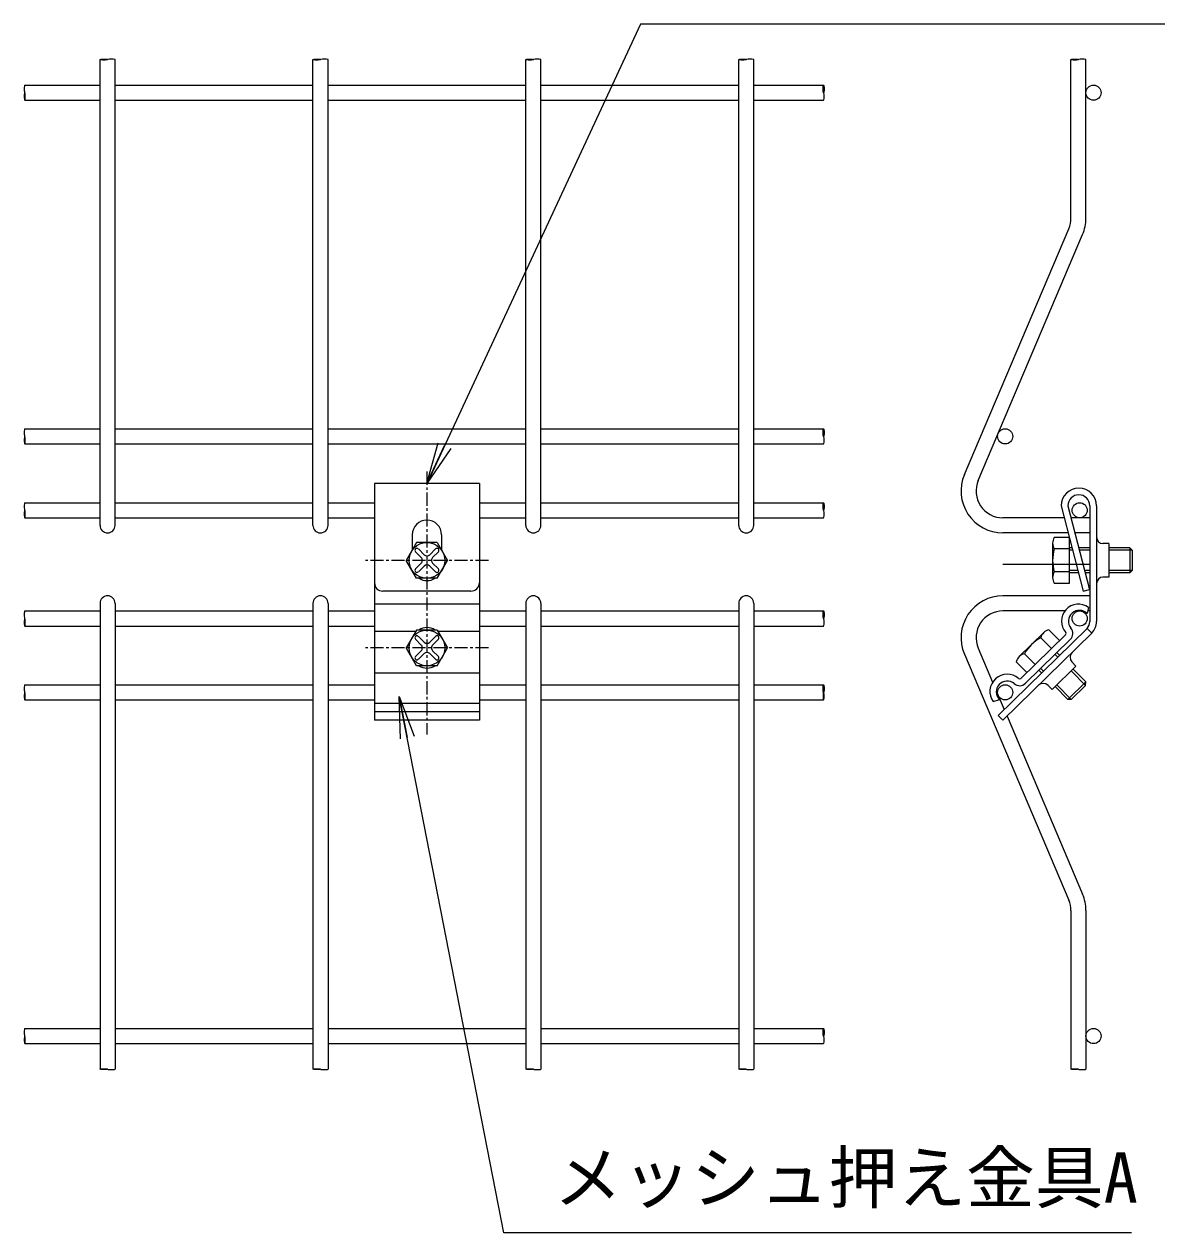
# Model space of a CAD drawing. Units: millimetres, scale not verified. Extents: x -4200 to 4200, y -2970 to 2970.
# Drawn here: x 1040 to 2120, y -218 to 936 of the extents above; entities that cross this region are included whole.
import ezdxf
from ezdxf.enums import TextEntityAlignment as Align

# ---------------------------------------------------------------- set-up
doc = ezdxf.new("R2010")
doc.units = ezdxf.units.MM
doc.header["$LTSCALE"] = 10
doc.linetypes.add('USER1', pattern=[2, 1.25, -0.25, 0.25, -0.25])
doc.linetypes.add('USER2', pattern=[0.375, 0.25, -0.125])
for name, color, linetype, lineweight in [('0-2_D-BMK', 2, 'USER1', 13), ('0-3_D-STR2', 7, 'Continuous', 9), ('0-5_0', 7, 'Continuous', 25), ('0-7_D-STR-TXT', 7, 'Continuous', 13), ('0-8_D-STR3', 3, 'Continuous', 13)]:
    doc.layers.add(name, color=color, linetype=linetype, lineweight=lineweight)
doc.styles.add('ＭＳ ゴシック', font='')
doc.styles.get('ＭＳ ゴシック').set_extended_font_data('MS Gothic')

# ---------------------------------------------------------------- blocks, each defined once
blk = doc.blocks.new('_OPEN')
at = {"layer": '0-5_0'}
blk.add_line((0, 0), (-10, 0), dxfattribs=at)
blk.add_lwpolyline([(-10, 1.667), (0, 0), (-10, -1.667)], dxfattribs=at)

msp = doc.modelspace()

# ---------------------------------------------------------------- linework, layer by layer
at = {"layer": '0-2_D-BMK'}
for p, q in [((1424.06, 508.67), (1424.06, 257.86)), ((1482.74, 424), (1365.37, 424)), ((1482.74, 340.54), (1365.37, 340.54))]:
    msp.add_line(p, q, dxfattribs=at)
at = {"layer": '0-3_D-STR2'}
for p, q in [((1112.24, 457.4), (1112.24, 901.75)), ((1126.64, 457.4), (1126.64, 901.75)), ((1315.32, 457.4), (1315.32, 901.75)), ((1329.72, 457.4), (1329.72, 901.75)), ((1518.4, 457.4), (1518.4, 901.75)), ((1532.8, 457.4), (1532.8, 901.75)), ((1721.48, 457.4), (1721.48, 901.75)), ((1735.88, 457.4), (1735.88, 901.75)), ((2038.33, 750.44), (2038.33, 901.75)), ((2052.73, 750.44), (2052.73, 901.75)), ((1040.42, 877.4), (1112.24, 877.4)), ((1126.64, 877.4), (1315.32, 877.4)), ((1329.72, 877.4), (1518.4, 877.4)), ((1532.8, 877.4), (1721.48, 877.4)), ((1735.88, 877.4), (1802.43, 877.4)), ((1040.42, 863), (1112.24, 863)), ((1126.64, 863), (1315.32, 863)), ((1329.72, 863), (1518.4, 863)), ((1532.8, 863), (1721.48, 863)), ((1735.88, 863), (1802.43, 863)), ((1936.71, 505.82), (2036.29, 740.43)), ((1949.96, 500.2), (2049.55, 734.81)), ((1040.42, 549.5), (1112.24, 549.5)), ((1126.64, 549.5), (1315.32, 549.5)), ((1329.72, 549.5), (1518.4, 549.5)), ((1532.8, 549.5), (1721.48, 549.5)), ((1735.88, 549.5), (1802.43, 549.5)), ((1040.42, 535.1), (1112.24, 535.1)), ((1126.64, 535.1), (1315.32, 535.1)), ((1329.72, 535.1), (1518.4, 535.1)), ((1532.8, 535.1), (1721.48, 535.1)), ((1735.88, 535.1), (1802.43, 535.1)), ((1040.42, 479), (1112.24, 479)), ((1126.64, 479), (1315.32, 479)), ((1329.72, 479), (1374.06, 479)), ((1474.06, 479), (1518.4, 479)), ((1532.8, 479), (1721.48, 479)), ((1735.88, 479), (1802.43, 479)), ((2029.14, 476.16), (2050.02, 394.64)), ((2035.54, 476.16), (2056.03, 396.18)), ((2056.34, 476.16), (2056.34, 365.47)), ((2062.74, 476.16), (2062.74, 365.56)), ((1040.42, 464.6), (1112.24, 464.6)), ((1126.64, 464.6), (1315.32, 464.6)), ((1329.72, 464.6), (1374.06, 464.6)), ((1474.06, 464.6), (1518.4, 464.6)), ((1532.8, 464.6), (1721.48, 464.6)), ((1735.88, 464.6), (1802.43, 464.6)), ((2032.1, 464.6), (1973.53, 464.6)), ((2056.34, 464.6), (2038.5, 464.6)), ((2035.79, 450.2), (1973.53, 450.2)), ((2056.34, 450.2), (2042.19, 450.2)), ((2036.92, 402.19), (2036.92, 445.8)), ((2056.34, 420.2), (1973.53, 420.2)), ((2050.02, 394.64), (2056.03, 396.18)), ((1112.24, 383), (1112.24, -61.36)), ((1126.64, 383), (1126.64, -61.36)), ((1315.32, 383), (1315.32, -61.36)), ((1329.72, 383), (1329.72, -61.36)), ((1518.4, 383), (1518.4, -61.36)), ((1532.8, 383), (1532.8, -61.36)), ((1721.48, 383), (1721.48, -61.36)), ((1735.88, 383), (1735.88, -61.36)), ((2056.34, 390.2), (1973.53, 390.2)), ((1040.42, 375.8), (1112.24, 375.8)), ((1126.64, 375.8), (1315.32, 375.8)), ((1329.72, 375.8), (1374.06, 375.8)), ((1474.06, 375.8), (1518.4, 375.8)), ((1532.8, 375.8), (1721.48, 375.8)), ((1735.88, 375.8), (1802.43, 375.8)), ((2032.65, 375.8), (1973.53, 375.8)), ((2049.74, 375.8), (2043.06, 375.8)), ((2049.74, 375.8), (2043.06, 375.8)), ((2055.18, 379.07), (2053.83, 373.22)), ((2056.34, 375.8), (2054.42, 375.8)), ((1040.42, 361.4), (1112.24, 361.4)), ((1126.64, 361.4), (1315.32, 361.4)), ((1329.72, 361.4), (1374.06, 361.4)), ((1474.06, 361.4), (1518.4, 361.4)), ((1532.8, 361.4), (1721.48, 361.4)), ((1735.88, 361.4), (1802.43, 361.4)), ((2053.72, 359.12), (1968.94, 276.07)), ((2053.72, 359.12), (2058.29, 354.64)), ((2058.29, 354.64), (1973.42, 271.49)), ((1990.63, 311.31), (2033.31, 353.12)), ((1995.11, 306.74), (2037.79, 348.55)), ((1936.71, 334.57), (2036.29, 99.96)), ((1949.96, 340.19), (1963.68, 307.88)), ((1040.42, 305.29), (1112.24, 305.29)), ((1126.64, 305.29), (1315.32, 305.29)), ((1329.72, 305.29), (1374.06, 305.29)), ((1474.06, 305.29), (1518.4, 305.29)), ((1532.8, 305.29), (1721.48, 305.29)), ((1735.88, 305.29), (1802.43, 305.29)), ((1802.43, 290.89), (1802.43, 305.29)), ((1040.42, 290.89), (1112.24, 290.89)), ((1126.64, 290.89), (1315.32, 290.89)), ((1329.72, 290.89), (1374.06, 290.89)), ((1474.06, 290.89), (1518.4, 290.89)), ((1532.8, 290.89), (1721.48, 290.89)), ((1735.88, 290.89), (1802.43, 290.89)), ((1964.11, 289.24), (1970.11, 291.21)), ((1967.2, 299.59), (1974.76, 281.77)), ((1968.94, 276.07), (1973.42, 271.49)), ((1977.45, 275.44), (2049.55, 105.58)), ((2038.33, 89.96), (2038.33, -61.36)), ((2052.73, 89.96), (2052.73, -61.36)), ((1040.42, -22.6), (1112.24, -22.6)), ((1126.64, -22.6), (1315.32, -22.6)), ((1329.72, -22.6), (1518.4, -22.6)), ((1532.8, -22.6), (1721.48, -22.6)), ((1735.88, -22.6), (1802.43, -22.6)), ((1040.42, -37), (1112.24, -37)), ((1126.64, -37), (1315.32, -37)), ((1329.72, -37), (1518.4, -37)), ((1532.8, -37), (1721.48, -37)), ((1735.88, -37), (1802.43, -37))]:
    msp.add_line(p, q, dxfattribs=at)
for centre in [(2059.93, 870.2), (1975.66, 542.3), (2046.73, 471.8), (2046.73, 368.6), (1975.66, 298.09), (2059.93, -29.8)]:
    msp.add_circle(centre, 7.2, dxfattribs=at)
for centre, radius, start, end in [((2012.73, 750.44), 25.6, 337, 0), ((2012.73, 750.44), 40, 337, 0), ((1973.53, 490.2), 40, 157, 270), ((1973.53, 490.2), 25.6, 157, 270), ((2045.94, 476.16), 16.8, 0, 180), ((2045.94, 476.16), 10.4, 0, 180), ((1119.44, 457.4), 7.2, 180, 0), ((1322.52, 457.4), 7.2, 180, 0), ((1525.6, 457.4), 7.2, 180, 0), ((1728.68, 457.4), 7.2, 180, 0), ((2069.15, 446.38), 6.4, 180, 270), ((2069.15, 401.62), 6.4, 90, 180), ((1119.44, 383), 7.2, 0, 180), ((1322.52, 383), 7.2, 0, 180), ((1525.6, 383), 7.2, 0, 180), ((1728.68, 383), 7.2, 0, 180), ((1973.53, 350.2), 40, 90, 203), ((2045.58, 366.01), 16.21, 53.68647, 221.43997), ((1973.53, 350.2), 25.6, 90, 203), ((2046.4, 365.95), 10.4, 44.409, 219.42046), ((2032.19, 354.26), 8, 314.409, 39.42046), ((2047.14, 365.56), 9.2, 315.6, 0), ((2047.14, 365.56), 15.6, 315.6, 0), ((2032.19, 354.26), 1.6, 314.409, 39.42046), ((2043.91, 331.59), 6.4, 134.409, 224.409), ((1977.53, 298.87), 16.52, 48.50138, 215.66553), ((1977.54, 298.49), 10.4, 49.39754, 224.409), ((1989.51, 312.46), 8, 229.39754, 314.409), ((1989.51, 312.46), 1.6, 229.39754, 314.409), ((2011.94, 300.27), 6.4, 44.409, 134.409), ((2012.73, 89.96), 40, 0, 23), ((2012.73, 89.96), 25.6, 0, 23)]:
    msp.add_arc(centre, radius, start, end, dxfattribs=at)
for centre, major_axis, ratio in [((1115.84, 901.75), (-3.6, 0), 0.114898), ((1318.92, 901.75), (-3.6, 0), 0.114898), ((1522, 901.75), (-3.6, 0), 0.114898), ((1725.08, 901.75), (-3.6, 0), 0.114898), ((2041.93, 901.75), (-3.6, 0), 0.114898), ((1802.43, 873.79), (0, 3.6), 0.143611), ((1802.41, 545.9), (0, 3.6), 0.143611), ((1802.43, 475.39), (0, 3.6), 0.143611), ((1802.43, 372.2), (0, 3.6), 0.143611), ((1802.43, 301.69), (0, 3.6), 0.143611), ((1802.43, -26.2), (0, 3.6), 0.143611), ((1115.84, -61.36), (-3.6, 0), 0.114898), ((1318.92, -61.36), (-3.6, 0), 0.114898), ((1522, -61.36), (-3.6, 0), 0.114898), ((1725.08, -61.36), (-3.6, 0), 0.114898), ((2041.93, -61.36), (-3.6, 0), 0.114898)]:
    msp.add_ellipse(centre, major_axis=major_axis, ratio=ratio, dxfattribs=at)
for centre, major_axis, ratio, start_param, end_param in [((1123.04, 901.75), (3.6, 0), 0.114898, 6.2830864, 9.4247776), ((1326.12, 901.75), (3.6, 0), 0.114898, 6.2830864, 9.4247776), ((1529.2, 901.75), (3.6, 0), 0.114898, 6.2830864, 9.4247776), ((1732.28, 901.75), (3.6, 0), 0.114898, 6.2830864, 9.4247776), ((2049.13, 901.75), (3.6, 0), 0.114898, 6.2830864, 9.4247776), ((1040.42, 873.8), (0, 3.6), 0.143611, 0.0001986, 3.1417912), ((1040.42, 866.6), (0, -3.6), 0.143611, 3.1417912, 9.424778), ((1802.43, 874.69), (0, 4.5), 0.114889, 3.1414934, 3.1415927), ((1802.43, 866.59), (0, 3.6), 0.143611, 3.141513, 6.2832251), ((1040.42, 545.9), (0, 3.6), 0.143611, 0.0001986, 3.1417912), ((1040.42, 538.7), (0, -3.6), 0.143611, 3.1417912, 9.424778), ((1802.41, 546.8), (0, 4.5), 0.114889, 3.1414934, 3.1415927), ((1802.41, 538.7), (0, 3.6), 0.143611, 3.141513, 6.2832251), ((1040.42, 475.4), (0, 3.6), 0.143611, 0.0001986, 3.1417912), ((1040.42, 468.2), (0, -3.6), 0.143611, 3.1417912, 9.424778), ((1802.43, 476.29), (0, 4.5), 0.114889, 3.1414934, 3.1415927), ((1802.43, 468.19), (0, 3.6), 0.143611, 3.141513, 6.2832251), ((1040.42, 372.2), (0, 3.6), 0.143611, 0.0001986, 3.1417912), ((1040.42, 365), (0, -3.6), 0.143611, 3.1417912, 9.424778), ((1802.43, 373.1), (0, 4.5), 0.114889, 3.1414934, 3.1415927), ((1802.43, 365), (0, 3.6), 0.143611, 3.141513, 6.2832251), ((1040.42, 301.69), (0, 3.6), 0.143611, 0.0001986, 3.1417912), ((1040.42, 294.49), (0, -3.6), 0.143611, 3.1417912, 9.424778), ((1802.43, 294.49), (0, 3.6), 0.143611, 3.141513, 6.2832251), ((1040.42, -26.2), (0, 3.6), 0.143611, 0.0001986, 3.1417912), ((1040.42, -33.4), (0, -3.6), 0.143611, 3.1417912, 9.424778), ((1802.43, -33.4), (0, 3.6), 0.143611, 3.141513, 6.2832251), ((1123.04, -61.36), (3.6, 0), 0.114898, 3.141593, 6.2832842), ((1326.12, -61.36), (3.6, 0), 0.114898, 3.141593, 6.2832842), ((1529.2, -61.36), (3.6, 0), 0.114898, 3.141593, 6.2832842), ((1732.28, -61.36), (3.6, 0), 0.114898, 3.141593, 6.2832842), ((2049.13, -61.36), (3.6, 0), 0.114898, 3.141593, 6.2832842)]:
    msp.add_ellipse(centre, major_axis=major_axis, ratio=ratio, start_param=start_param, end_param=end_param, dxfattribs=at)
at = {"layer": '0-7_D-STR-TXT'}
for points in [[(2260.32, 935.55), (1627.67, 935.55), (1424.9, 499.01)], [(2096.11, -217.52), (1497.47, -217.52), (1398.02, 292.22)]]:
    msp.add_lwpolyline(points, dxfattribs=at)
at = {"layer": '0-8_D-STR3'}
for p, q in [((1374.06, 497.2), (1374.06, 271.49)), ((1474.06, 497.2), (1374.06, 497.2)), ((1474.06, 497.2), (1474.06, 271.49)), ((1414.22, 441.03), (1404.38, 424)), ((1410.06, 448.42), (1410.06, 433.82)), ((1433.89, 441.03), (1414.22, 441.03)), ((1433.89, 441.03), (1443.73, 424)), ((1438.06, 448.42), (1438.06, 433.82)), ((2020.92, 440.35), (2020.92, 407.64)), ((2036.92, 445.8), (2022.38, 445.8)), ((2074.62, 439.99), (2068.79, 439.99)), ((2074.62, 439.99), (2074.62, 408.01)), ((1413.14, 432.18), (1418.6, 426.73)), ((1415.87, 434.91), (1421.33, 429.45)), ((1432.25, 434.91), (1426.79, 429.45)), ((1434.98, 432.18), (1429.52, 426.73)), ((2036.92, 434.9), (2022.38, 434.9)), ((2039.43, 436), (2036.92, 436)), ((2040.04, 433.6), (2036.92, 433.6)), ((2056.34, 436), (2045.83, 436)), ((2056.34, 433.6), (2046.44, 433.6)), ((2094.52, 436), (2074.62, 436)), ((2096.92, 433.6), (2074.62, 433.6)), ((2096.92, 433.6), (2094.52, 436)), ((2094.52, 436), (2094.52, 412)), ((2096.92, 433.6), (2096.92, 414.4)), ((1414.22, 406.96), (1404.38, 424)), ((1413.14, 415.81), (1418.6, 421.27)), ((1415.87, 413.08), (1421.33, 418.54)), ((1432.25, 413.08), (1426.79, 418.54)), ((1434.98, 415.81), (1429.52, 421.27)), ((1433.89, 406.96), (1443.73, 424)), ((1433.89, 406.96), (1414.22, 406.96)), ((2036.92, 413.1), (2022.38, 413.1)), ((2044.96, 414.4), (2036.92, 414.4)), ((2045.57, 412), (2036.92, 412)), ((2056.34, 414.4), (2051.36, 414.4)), ((2056.34, 412), (2051.97, 412)), ((2074.62, 408.01), (2068.79, 408.01)), ((2096.92, 414.4), (2074.62, 414.4)), ((2094.52, 412), (2074.62, 412)), ((2096.92, 414.4), (2094.52, 412)), ((1466.06, 394.64), (1382.06, 394.64)), ((2022.38, 402.19), (2036.92, 402.19)), ((1474.06, 382.28), (1373.83, 382.28)), ((1414.22, 357.58), (1404.38, 340.54)), ((1433.89, 357.58), (1414.22, 357.58)), ((1433.89, 357.57), (1443.73, 340.54)), ((2017.37, 357.86), (2027.54, 347.47)), ((1374.06, 356.57), (1413.64, 356.57)), ((1413.14, 348.73), (1418.6, 343.27)), ((1415.87, 351.45), (1421.33, 346)), ((1432.25, 351.45), (1426.79, 346)), ((1434.98, 348.73), (1429.52, 343.27)), ((1434.47, 356.57), (1474.06, 356.57)), ((2012.45, 355.09), (1989.09, 332.2)), ((2009.58, 350.23), (2019.76, 339.84)), ((1414.22, 323.5), (1404.38, 340.54)), ((1413.14, 332.35), (1418.6, 337.81)), ((1415.87, 329.62), (1421.33, 335.08)), ((1432.25, 329.62), (1426.79, 335.08)), ((1434.98, 332.35), (1429.52, 337.81)), ((1433.89, 323.5), (1443.73, 340.54)), ((1994.01, 334.98), (2004.18, 324.59)), ((2025.02, 336.04), (2027.54, 333.47)), ((1433.89, 323.5), (1414.22, 323.5)), ((1986.22, 327.35), (1996.4, 316.96)), ((2043.18, 323.21), (2020.33, 300.83)), ((2023.31, 334.36), (2025.82, 331.79)), ((2043.18, 323.21), (2039.1, 327.37)), ((1374.06, 316.77), (1474.06, 316.77)), ((2007.88, 319.25), (2010.39, 316.68)), ((2009.59, 320.93), (2012.11, 318.35)), ((2052.42, 304.64), (2038.61, 318.73)), ((2052.45, 308.04), (2040.33, 320.41)), ((2020.33, 300.83), (2016.25, 305)), ((2035.31, 291.24), (2023.19, 303.62)), ((2038.7, 291.21), (2024.9, 305.3)), ((2052.45, 308.04), (2035.31, 291.24)), ((2052.42, 304.64), (2038.7, 291.21)), ((2052.42, 304.64), (2052.45, 308.04)), ((2038.7, 291.21), (2035.31, 291.24)), ((1473.92, 287.38), (1373.92, 287.38)), ((1474.06, 279.62), (1374.06, 279.62)), ((1474.06, 271.49), (1374.06, 271.49))]:
    msp.add_line(p, q, dxfattribs=at)
at = {"layer": '0-8_D-STR3', "linetype": 'USER2'}
msp.add_line((2027.77, 445.8), (2027.94, 445.8), dxfattribs=at)
at = {"layer": '0-8_D-STR3'}
for centre in [(1424.06, 424), (1424.06, 340.54)]:
    msp.add_circle(centre, 17.04, dxfattribs=at)
for centre, radius, start, end in [((1424.06, 448.42), 14, 0, 180), ((2031.82, 440.35), 10.9, 150, 210), ((1414.5, 433.55), 1.93, 44.99953, 224.99952), ((1415.87, 424), 3.86, 314.99999, 45), ((1424.06, 432.18), 3.86, 225.00001, 314.99999), ((1432.25, 424), 3.86, 135, 225.00001), ((1433.61, 433.55), 1.93, 315, 135), ((2062.33, 424), 41.41, 164.73852, 195.26148), ((1414.5, 414.44), 1.93, 135, 314.99998), ((1424.06, 415.81), 3.86, 45, 135), ((1433.61, 414.44), 1.93, 225.00001, 44.99999), ((1424.06, 419.17), 14.47, 237.53826, 302.46174), ((2031.82, 407.64), 10.9, 150, 210), ((1382.06, 402.64), 8, 180, 270), ((1466.06, 402.64), 8, 270, 0), ((1424.06, 345.36), 14.47, 57.53826, 122.46174), ((2020.08, 347.3), 10.9, 104.409, 164.409), ((1414.5, 350.09), 1.93, 44.99953, 224.99952), ((1424.06, 348.73), 3.86, 225.00001, 314.99999), ((1433.61, 350.09), 1.93, 315, 135), ((2029.75, 314.06), 41.41, 119.14752, 149.67048), ((1415.87, 340.54), 3.86, 314.99999, 45), ((1424.06, 332.35), 3.86, 45, 135), ((1432.25, 340.54), 3.86, 135, 225.00001), ((1996.72, 324.42), 10.9, 104.409, 164.409), ((1414.5, 330.98), 1.93, 135, 314.99998), ((1424.06, 335.71), 14.47, 237.53826, 302.46174), ((1433.61, 330.98), 1.93, 225.00001, 44.99999)]:
    msp.add_arc(centre, radius, start, end, dxfattribs=at)

# ---------------------------------------------------------------- block references
at = {"layer": '0-7_D-STR-TXT', "xscale": 4, "yscale": 4}
for p, rotation in [((1424.06, 497.2), 245.0857), ((1397.63, 294.19), 101.04036)]:
    msp.add_blockref('_OPEN', p, dxfattribs=dict(at, rotation=rotation))

# ---------------------------------------------------------------- texts
at = {"layer": '0-7_D-STR-TXT', "style": 'ＭＳ ゴシック'}
msp.add_text('メッシュ押え金具A', height=48.09, dxfattribs=at).set_placement((1544.84, -203.29), align=Align.BOTTOM_LEFT)

doc.saveas('drawing.dxf')
